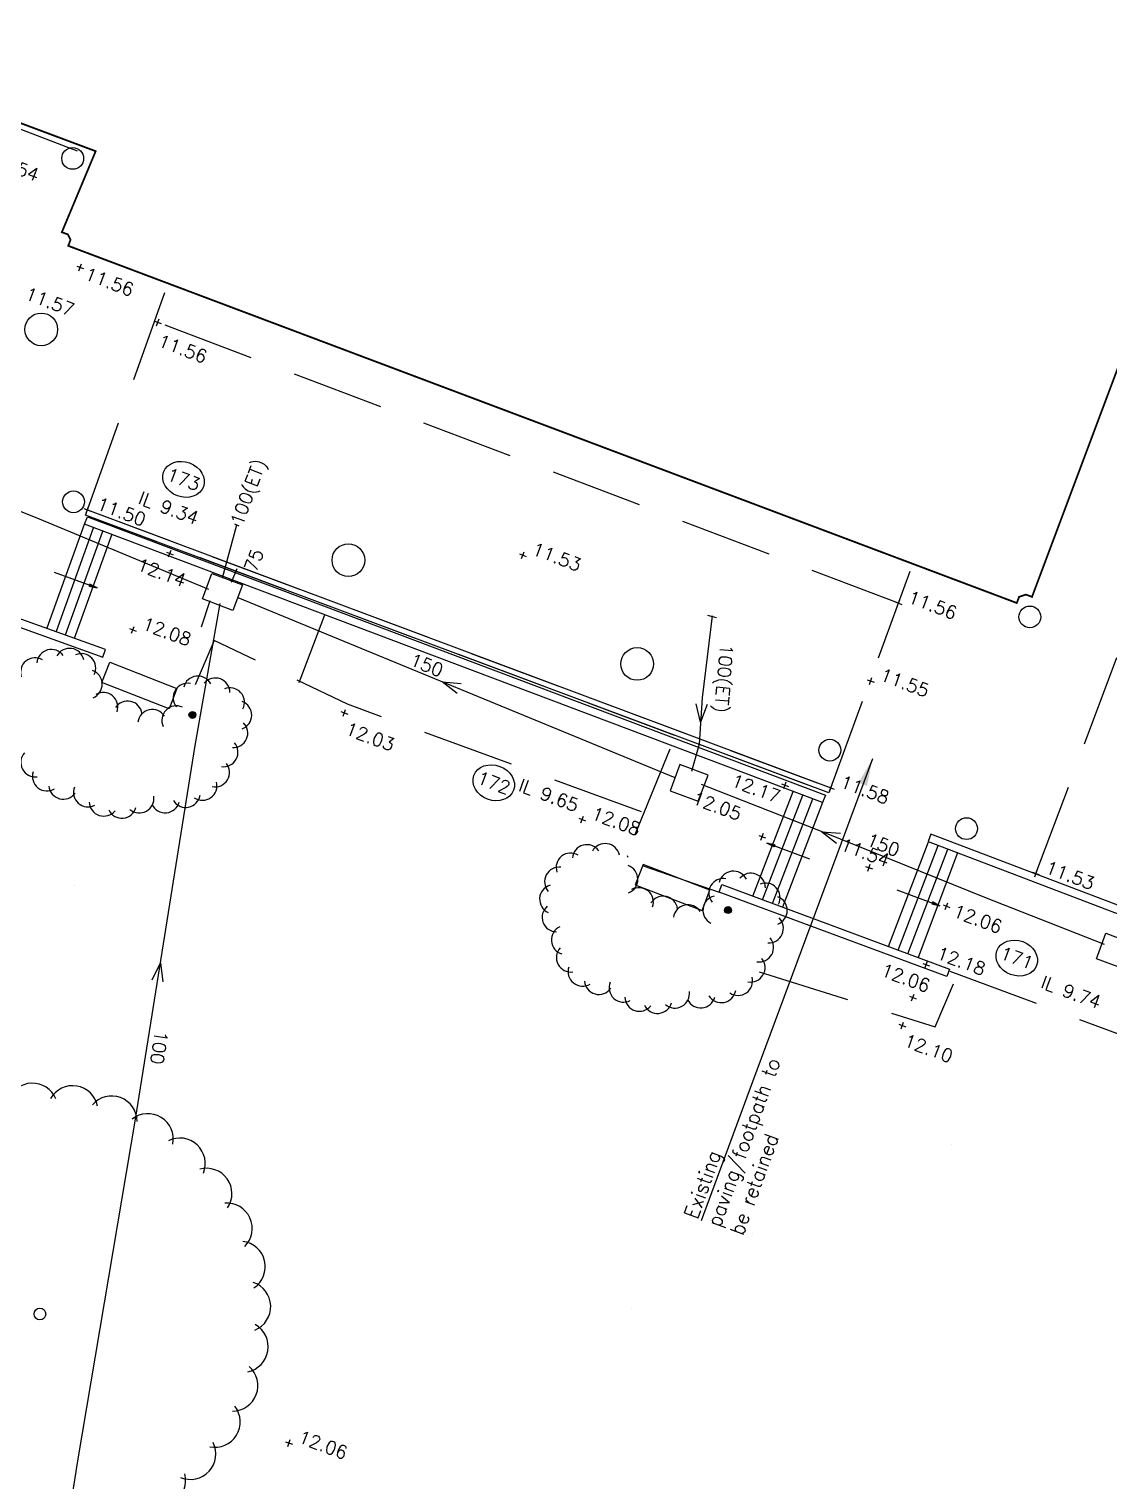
# Model space of a CAD drawing. Header units: millimetres. Extents: x 521005098 to 521837086, y 174609906 to 175681253.
# Drawn here: x 521360693 to 521390415, y 174760120 to 174800077 of the extents above; entities that cross this region are included whole.
import ezdxf
from ezdxf.enums import TextEntityAlignment as Align

# ---------------------------------------------------------------- set-up
doc = ezdxf.new("R2010")
doc.units = ezdxf.units.MM
doc.header["$LTSCALE"] = 200
doc.linetypes.add('layout$0$survey$0$DASHED', pattern=[19.05, 12.7, -6.35])
for name, color, linetype in [('layout$0$ED-FOUL', 3, 'Continuous'), ('layout$0$ED-STORM', 3, 'Continuous'), ('layout$0$GT0-35TXT', 3, 'Continuous'), ('layout$0$MA-VERT-TP-LINES', 191, 'Continuous'), ('layout$0$survey$0$BUILDING', 8, 'Continuous'), ('layout$0$survey$0$DETAIL', 8, 'Continuous'), ('layout$0$survey$0$LEVEL', 8, 'Continuous'), ('layout$0$survey$0$SERVICE', 8, 'Continuous'), ('layout$0$survey$0$STAIRS', 8, 'Continuous'), ('layout$0$survey$0$VEGETATION', 8, 'Continuous')]:
    doc.layers.add(name, color=color, linetype=linetype)
doc.styles.add('layout$0$GT1TO200', font='romans.shx', dxfattribs={"width": 0.95, "height": 400})
doc.styles.add('layout$0$GTANYHEIGHT', font='romans.shx', dxfattribs={"width": 0.95})
doc.styles.add('layout$0$ROMANS', font='Romans.shx')
doc.styles.add('layout$0$survey$0$ROMANS', font='Romans.shx')
doc.dimstyles.new('layout$0$NOTEARROW', dxfattribs={"dimscale": 250, "dimtxt": 2, "dimasz": 3, "dimexe": 1, "dimexo": 1, "dimgap": 1, "dimtad": 2, "dimtih": 1, "dimtoh": 1, "dimdec": 4, "dimzin": 0, "dimdsep": 46, "dimtxsty": 'layout$0$GTANYHEIGHT', "dimcen": 3.5, "dimclrd": 7, "dimclre": 7, "dimclrt": 3, "dimadec": 0, "dimazin": 0, "dimtfac": 1, "dimtdec": 4, "dimtofl": 0, "dimtmove": 0, "dimatfit": 3, "dimfxl": 1, "dimtolj": 1, "dimtzin": 0, "dimarcsym": 0})

# ---------------------------------------------------------------- blocks, each defined once
blk = doc.blocks.new('layout$0$S')
at = {"layer": 'layout$0$ED-STORM'}
blk.add_lwpolyline([(-0.5, 0.15), (0.001, 0), (-0.5, -0.151)], dxfattribs=at)
blk = doc.blocks.new('layout')
at = {"layer": 'layout$0$survey$0$VEGETATION', "linetype": 'Continuous'}
h = blk.add_hatch(color=256, dxfattribs=at)
edge = h.paths.add_edge_path()
edge.add_arc((521365190.5, 174781202.6), 95.5, 0, 360)
h = blk.add_hatch(color=256, dxfattribs=at)
edge = h.paths.add_edge_path()
edge.add_arc((521379931.6, 174775831.2), 95.5, 0, 360)
at = {"layer": 'layout$0$ED-FOUL'}
blk.add_lwpolyline([(521362029.5, 174796718.5), (521358639.1, 174798008.5), (521357271.3, 174798498.4), (521357158.6, 174798382.7)], dxfattribs=at)
blk.add_lwpolyline([(521362029.5, 174796718.5), (521358639.1, 174798008.5), (521357271.3, 174798498.4), (521357158.6, 174798382.7)], dxfattribs=at)
at = {"layer": 'layout$0$ED-STORM', "linetype": 'Continuous'}
blk.add_line((521366437, 174784429.4), (521378471.1, 174779476.3), dxfattribs=at)
at = {"layer": 'layout$0$ED-STORM'}
for points in [[(521365640.4, 174784652.5), (521360873.5, 174786630.4), (521354874.8, 174789026.6), (521348437.7, 174791599.7), (521346202.2, 174792483)], [(521366402.5, 174786423.9), (521366004.8, 174784968.1)], [(521366343.6, 174786459.1), (521366470.7, 174786407.2)], [(521366412.5, 174785224.7), (521366252, 174784845.3)], [(521365441.6, 174783621.7), (521365679.7, 174784346.1)], [(521360818.7, 174752892.8), (521362037.4, 174760669.7), (521363620.4, 174770076.7), (521365266.1, 174780364.3), (521365953.8, 174784267.3)], [(521379490.8, 174783931.4), (521379215.8, 174781673.3), (521379133.7, 174780399.6), (521378923.7, 174779648.8)], [(521379370.5, 174783942.9), (521379601.8, 174783880)], [(521378335.6, 174779116.2), (521379112.8, 174778823.7), (521379383.9, 174779543.9), (521378606.6, 174779836.5), (521378335.6, 174779116.2)], [(521390288.6, 174774887.6), (521386996.4, 174776179.5), (521382598, 174777952), (521379197.6, 174779288.9)]]:
    blk.add_lwpolyline(points, dxfattribs=at)
at = {"layer": 'layout$0$ED-STORM', "linetype": 'Continuous'}
blk.add_ellipse((521364944.4, 174787682.6), major_axis=(546.6, -203.5), ratio=0.8266745, dxfattribs=at)
at = {"layer": 'layout$0$ED-STORM'}
for centre in [(521373482, 174779333.1), (521387878.2, 174774509.7)]:
    blk.add_ellipse(centre, major_axis=(546.6, -203.5), ratio=0.8266745, dxfattribs=at)
at = {"layer": 'layout$0$MA-VERT-TP-LINES', "color": 191}
for p, q in [((521361945.8, 174776499.9, 11955), (521361945.8, 174776499.9)), ((521386093.5, 174769374.2, -4175), (521386093.5, 174769374.2, -16596)), ((521380603, 174766918.2, 12233), (521380603, 174766918.2)), ((521377282.3, 174764865.4, -4483), (521377282.3, 174764865.4, -16596))]:
    blk.add_line(p, q, dxfattribs=at)
at = {"layer": 'layout$0$survey$0$BUILDING', "linetype": 'Continuous', "const_width": 50, "flags": 128}
blk.add_lwpolyline([(521401283.3, 174792187.7), (521392312.1, 174795562.7), (521391332.7, 174793045.2), (521391497.8, 174792983.7), (521388297.3, 174784450.3), (521388128.6, 174784513.1), (521387941.6, 174784450.2), (521387878.8, 174784281.6), (521361772.8, 174794110.5), (521361835.6, 174794279.2), (521361764.2, 174794422.8), (521361595.5, 174794485.6), (521362527, 174796715.3), (521353601.1, 174800051.6)], dxfattribs=at)
at = {"layer": 'layout$0$survey$0$DETAIL', "linetype": 'layout$0$survey$0$DASHED', "flags": 128}
for points in [[(521362298.6, 174786843.1), (521364523, 174793075.1)], [(521384623, 174784277.1), (521364240, 174792005.8)], [(521388405.5, 174776837.7), (521393142, 174789467.9)], [(521382759.8, 174779194.7), (521385019.3, 174785358.2)], [(521368126.4, 174782089.7), (521368830.1, 174783955.9)], [(521365787.8, 174783253.7), (521365260.6, 174782027.6)], [(521377553.8, 174778536), (521369457.7, 174781495.6), (521365787.8, 174783253.7)], [(521378326.1, 174780255.5), (521377089.5, 174777222.2), (521379685.2, 174776325.9)], [(521380792.2, 174774127), (521385630.2, 174772621.6), (521386240.5, 174774045)], [(521386033.2, 174774148), (521397165.5, 174770019.3), (521398419, 174772763.2), (521396703.5, 174773429.1)]]:
    blk.add_lwpolyline(points, dxfattribs=at)
at = {"layer": 'layout$0$survey$0$DETAIL', "linetype": 'Continuous', "flags": 128}
for points in [[(521362246.1, 174786702.5), (521362298.6, 174786843.1), (521382759.8, 174779194.7), (521382707.3, 174779054.2)], [(521362298.7, 174786653.8), (521382611, 174778994.5), (521382533.3, 174778788.7), (521362221, 174786448)], [(521356854.4, 174785134.5), (521356780, 174784927.4), (521362724.2, 174782793.3), (521362798.5, 174783000.4)], [(521362914.3, 174782650.2), (521364762.3, 174781932.7), (521364545.1, 174781373.4), (521362697.1, 174782090.9)], [(521379429.3, 174776382.7), (521377591.1, 174777084.4), (521377377.1, 174776523.9), (521379215.3, 174775822.2)], [(521386025.9, 174774205.8), (521385949.3, 174773999.5), (521379685.2, 174776325.9), (521379761.8, 174776532.1)]]:
    blk.add_lwpolyline(points, close=True, dxfattribs=at)
blk.add_lwpolyline([(521396575.2, 174773714.9), (521385514, 174777921.9), (521385435.5, 174777716.4), (521396703.5, 174773429.1)], dxfattribs=at)
at = {"layer": 'layout$0$survey$0$LEVEL', "flags": 128}
for points in [[(521362005.9, 174793553.8), (521362193.3, 174793484)], [(521362064.7, 174793425.2), (521362134.5, 174793612.6)], [(521364146.3, 174792040.7), (521364333.7, 174791970.9)], [(521364205.1, 174791912.1), (521364274.9, 174792099.5)], [(521362204.9, 174786877.9), (521362392.3, 174786808.2)], [(521362263.7, 174786749.3), (521362333.5, 174786936.8)], [(521364472.8, 174785680.5), (521364660.2, 174785610.7)], [(521364531.6, 174785551.9), (521364601.4, 174785739.3)], [(521374187.8, 174785634.9), (521374375.3, 174785565.1)], [(521374246.7, 174785506.3), (521374316.4, 174785693.7)], [(521384588.1, 174784183.4), (521384657.9, 174784370.8)], [(521384529.3, 174784312), (521384716.7, 174784242.2)], [(521363456.5, 174783578.7), (521363643.9, 174783508.9)], [(521363515.3, 174783450.1), (521363585.1, 174783637.5)], [(521383764.3, 174782170.7), (521383951.7, 174782100.9)], [(521383823.1, 174782042.1), (521383892.9, 174782229.5)], [(521369276.4, 174781295.2), (521369463.8, 174781225.4)], [(521369335.2, 174781166.6), (521369405, 174781354)], [(521381405.5, 174779305.7), (521381592.9, 174779236)], [(521381464.3, 174779177.1), (521381534.1, 174779364.6)], [(521382666.1, 174779229.5), (521382853.6, 174779159.8)], [(521382725, 174779100.9), (521382794.7, 174779288.4)], [(521375821.3, 174778358.5), (521376008.8, 174778288.7)], [(521375880.1, 174778229.9), (521375949.9, 174778417.3)], [(521380837.1, 174777757.3), (521380906.9, 174777944.8)], [(521380778.3, 174777885.9), (521380965.7, 174777816.2)], [(521383716.2, 174777031.6), (521383903.6, 174776961.8)], [(521383775, 174776903), (521383844.8, 174777090.4)], [(521388311.7, 174776872.6), (521388499.2, 174776802.8)], [(521388370.6, 174776744), (521388440.3, 174776931.4)], [(521385847.7, 174775975.1), (521386035.1, 174775905.3)], [(521385906.5, 174775846.5), (521385976.3, 174776033.9)], [(521385291.3, 174774362.1), (521385478.7, 174774292.3)], [(521385350.1, 174774233.5), (521385419.9, 174774421)], [(521384925.2, 174773460), (521385112.6, 174773390.2)], [(521384984, 174773331.4), (521385053.8, 174773518.8)], [(521384693.7, 174772561), (521384763.5, 174772748.4)], [(521384634.9, 174772689.6), (521384822.3, 174772619.8)], [(521367754.5, 174761199.3), (521367941.9, 174761129.5)], [(521367813.3, 174761070.7), (521367883.1, 174761258.1)]]:
    blk.add_lwpolyline(points, dxfattribs=at)
at = {"layer": 'layout$0$survey$0$SERVICE', "linetype": 'layout$0$survey$0$DASHED', "flags": 128}
blk.add_lwpolyline([(521362246.1, 174786702.5), (521362298.6, 174786843.1), (521382759.8, 174779194.7), (521382707.3, 174779054.2)], close=True, dxfattribs=at)
at = {"layer": 'layout$0$survey$0$SERVICE', "linetype": 'Continuous', "flags": 128}
for points in [[(521365724.4, 174785094.9), (521366567.8, 174784780.8), (521366306.1, 174784078), (521365462.7, 174784392)], [(521390332.8, 174775191.6), (521391176.2, 174774877.5), (521390914.5, 174774174.7), (521390071.1, 174774488.7)]]:
    blk.add_lwpolyline(points, close=True, dxfattribs=at)
at = {"layer": 'layout$0$survey$0$STAIRS', "linetype": 'Continuous', "flags": 128}
for points in [[(521361195.5, 174783602), (521362221, 174786448)], [(521361445.7, 174783504.9), (521362471.3, 174786350.9)], [(521361696, 174783407.7), (521362721.6, 174786253.8)], [(521361946.3, 174783310.6), (521362971.9, 174786156.7)], [(521380610.7, 174776216.9), (521381719.3, 174779095.6)], [(521380882, 174776114.6), (521381990.6, 174778993.3)], [(521381153.4, 174776012.3), (521382262, 174778891)], [(521382533.3, 174778788.7), (521381433.6, 174775911.3)], [(521384349, 174774828.5), (521385450.7, 174777710.6)], [(521384615, 174774727), (521385716.7, 174777609)], [(521384881.1, 174774625.4), (521385982.7, 174777507.5)], [(521386248.8, 174777405.9), (521385159.6, 174774524.8)]]:
    blk.add_lwpolyline(points, dxfattribs=at)
at = {"layer": 'layout$0$survey$0$STAIRS', "flags": 128}
for points in [[(521361384.2, 174785132.3), (521362563.3, 174784695)], [(521362351, 174784756.2), (521362355.8, 174784745.2)], [(521362356.1, 174784769.4), (521362368, 174784742.2)], [(521362361.3, 174784782.5), (521362380.2, 174784739.3)], [(521362366.5, 174784795.7), (521362392.4, 174784736.3)], [(521362375.6, 174784799.7), (521362404.7, 174784733.4)], [(521362390.1, 174784791.6), (521362416.9, 174784730.4)], [(521362404.5, 174784783.6), (521362429, 174784727.5)], [(521362418.9, 174784775.6), (521362441.3, 174784724.5)], [(521362433.4, 174784767.5), (521362453.5, 174784721.6)], [(521362447.8, 174784759.4), (521362465.7, 174784718.6)], [(521362462.2, 174784751.4), (521362477.9, 174784715.7)], [(521362476.7, 174784743.3), (521362490.1, 174784712.7)], [(521362491.1, 174784735.3), (521362502.3, 174784709.8)], [(521362505.6, 174784727.2), (521362514.5, 174784706.8)], [(521362520, 174784719.1), (521362526.7, 174784703.9)], [(521362534.4, 174784711.1), (521362538.9, 174784700.9)], [(521382181, 174777230.3), (521381003, 174777670.7)], [(521381035.4, 174777664), (521381025.3, 174777659.2)], [(521381051.5, 174777660.6), (521381036.5, 174777653.4)], [(521381067.8, 174777657.3), (521381047.7, 174777647.7)], [(521381084, 174777653.9), (521381058.8, 174777641.9)], [(521381100.1, 174777650.6), (521381070, 174777636.2)], [(521381116.3, 174777647.2), (521381081.1, 174777630.4)], [(521381132.5, 174777643.9), (521381092.3, 174777624.7)], [(521381148.7, 174777640.5), (521381103.5, 174777618.9)], [(521381164.9, 174777637.2), (521381114.6, 174777613.2)], [(521381181.1, 174777633.8), (521381125.8, 174777607.4)], [(521381197.3, 174777630.5), (521381136.9, 174777601.7)], [(521381213.4, 174777627.1), (521381148.1, 174777595.9)], [(521381217.8, 174777618.1), (521381159.3, 174777590.2)], [(521381213.1, 174777604.8), (521381170.5, 174777584.4)], [(521381208.4, 174777591.4), (521381181.6, 174777578.7)], [(521381203.6, 174777578.1), (521381192.8, 174777572.9)], [(521384579.8, 174776388.2), (521385759, 174775950.9)], [(521385546.7, 174776012.1), (521385551.5, 174776001.1)], [(521385551.8, 174776025.3), (521385563.7, 174775998.2)], [(521385557, 174776038.5), (521385575.9, 174775995.2)], [(521385562.1, 174776051.7), (521385588.1, 174775992.3)], [(521385571.3, 174776055.6), (521385600.3, 174775989.3)], [(521385585.7, 174776047.6), (521385612.5, 174775986.3)], [(521385600.2, 174776039.5), (521385624.7, 174775983.4)], [(521385614.6, 174776031.5), (521385636.9, 174775980.5)], [(521385629, 174776023.4), (521385649.1, 174775977.5)], [(521385643.5, 174776015.4), (521385661.3, 174775974.5)], [(521385657.9, 174776007.3), (521385673.6, 174775971.6)], [(521385672.4, 174775999.3), (521385685.7, 174775968.7)], [(521385686.8, 174775991.2), (521385697.9, 174775965.7)], [(521385701.2, 174775983.2), (521385710.2, 174775962.7)], [(521385715.7, 174775975.1), (521385722.4, 174775959.8)], [(521385730.1, 174775967.1), (521385734.6, 174775956.8)]]:
    blk.add_lwpolyline(points, dxfattribs=at)
for points in [[(521362563.3, 174784695), (521362369.4, 174784803.2), (521362347.5, 174784747.2)], [(521381003, 174777670.7), (521381220.5, 174777625.7), (521381200.4, 174777568.9)], [(521385759, 174775950.9), (521385565, 174776059.1), (521385543.1, 174776003.1)]]:
    blk.add_lwpolyline(points, close=True, dxfattribs=at)
at = {"layer": 'layout$0$survey$0$VEGETATION', "linetype": 'Continuous', "flags": 128}
blk.add_lwpolyline([(521377183.1, 174777278.5, 0.0074998), (521377163.8, 174777319.1, 0.1989125)], format="xyb", dxfattribs=at)
at = {"layer": 'layout$0$survey$0$VEGETATION', "linetype": 'Continuous'}
for centre, radius in [((521361893.9, 174796515.8), 300), ((521361029.4, 174791811), 450), ((521361916.7, 174787067.2), 300), ((521369481.6, 174785458.9), 450), ((521388238.7, 174783897.5), 300), ((521377430.9, 174782603.7), 450), ((521365190.5, 174781202.6), 95.5), ((521382732.4, 174780232.2), 300), ((521386495.7, 174778072.2), 300), ((521379931.6, 174775831.2), 95.5), ((521360992, 174764715), 160)]:
    blk.add_circle(centre, radius, dxfattribs=at)
for centre, radius, start, end in [((521360859.3, 174782373.4), 400, 59.26009, 198.53182), ((521361306.6, 174782602.5), 400, 35.68982, 174.96155), ((521361808.3, 174782633.5), 400, 12.11956, 151.39129), ((521362130.4, 174782488.1), 400, 333.47564, 112.74737), ((521362308, 174782047.6), 400, 291.37083, 70.64256), ((521365061.1, 174781672.4), 400, 79.71289, 218.98462), ((521365339.2, 174781872.2), 400, 27.49314, 166.76487), ((521365820.1, 174781817.3), 400, 0.19386, 139.46559), ((521366222.2, 174781547.9), 400, 332.89458, 112.16631), ((521362736.3, 174781419.1), 400, 340.89524, 120.16697), ((521363405.3, 174781184.6), 400, 7.82691, 147.09864), ((521366420.8, 174781192.8), 400, 289.9082, 69.17993), ((521364083.8, 174780949.5), 400, 32.8133, 172.08503), ((521364748.2, 174781052), 400, 65.65132, 204.92305), ((521366314.3, 174780701.7), 400, 266.33794, 45.60967), ((521366043.8, 174780174.4), 400, 261.61995, 40.89168), ((521360865.9, 174779895.3), 400, 138.16963, 277.44136), ((521361186.2, 174779508), 400, 161.73989, 301.01162), ((521365809.8, 174779620.3), 400, 259.05772, 38.32945), ((521361634.7, 174779281.1), 400, 185.31015, 324.58188), ((521362315.1, 174779068.9), 400, 158.37848, 297.65021), ((521365466.4, 174779253.3), 400, 235.48746, 14.75919), ((521362749.5, 174778816.1), 400, 181.94874, 321.22047), ((521363729.6, 174778904.5), 400, 229.08927, 8.361), ((521364438.6, 174778908.5), 400, 205.63743, 344.90916), ((521365005, 174779054.2), 400, 211.9172, 351.18893), ((521363248.8, 174778758.1), 400, 205.519, 344.79073), ((521376047.8, 174777231.1), 400, 35.68982, 174.96155), ((521376549.4, 174777262.1), 400, 12.11956, 151.39129), ((521375600.4, 174777002.1), 400, 59.26009, 198.53182), ((521375281.9, 174776613.2), 400, 82.83035, 222.10208), ((521377049.2, 174776676.2), 400, 291.37083, 70.64256), ((521380080.3, 174776500.9), 400, 27.49314, 166.76487), ((521380561.2, 174776445.9), 400, 0.19386, 139.46559), ((521375145.5, 174776129.5), 400, 106.40061, 245.67234), ((521377477.5, 174776047.7), 400, 340.89524, 120.16697), ((521379802.2, 174776301), 400, 79.71289, 218.98462), ((521380963.3, 174776176.5), 400, 332.89458, 112.16631), ((521375213.9, 174775631.6), 400, 129.97087, 269.2426), ((521378146.4, 174775813.2), 400, 7.82691, 147.09864), ((521378824.9, 174775578.2), 400, 32.8133, 172.08503), ((521379639.7, 174775825.4), 400, 103.28316, 242.55489), ((521381162, 174775821.5), 400, 289.9082, 69.17993), ((521381055.4, 174775330.3), 400, 266.33794, 45.60967), ((521375468.3, 174775007), 400, 114.59937, 253.8711), ((521375607, 174774523.9), 400, 138.16963, 277.44136), ((521380785, 174774803), 400, 261.61995, 40.89168), ((521380550.9, 174774248.9), 400, 259.05772, 38.32945), ((521375927.3, 174774136.6), 400, 161.73989, 301.01162), ((521380207.6, 174773881.9), 400, 235.48746, 14.75919), ((521376375.8, 174773909.7), 400, 185.31015, 324.58188), ((521377056.3, 174773697.5), 400, 158.37848, 297.65021), ((521378470.7, 174773533.1), 400, 229.08927, 8.361), ((521379746.1, 174773682.8), 400, 211.9172, 351.18893), ((521377490.7, 174773444.7), 400, 181.94874, 321.22047), ((521377989.9, 174773386.7), 400, 205.519, 344.79073), ((521379179.7, 174773537.1), 400, 205.63743, 344.90916), ((521360787.1, 174770366.5), 700.3, 22.44109, 161.71282), ((521361893.6, 174770297.9), 700.3, 11.19109, 150.46282), ((521362965.4, 174770014.8), 700.3, 359.94109, 139.21282), ((521363961.5, 174769527.9), 700.3, 348.69109, 127.96282), ((521364843.4, 174768856.1), 700.3, 337.44109, 116.71282), ((521365577.3, 174768025.2), 700.3, 326.19109, 105.46282), ((521366135, 174767067.1), 700.3, 314.94109, 94.21282), ((521366495, 174766018.6), 700.3, 303.69109, 82.96282), ((521366643.6, 174764919.9), 700.3, 292.44109, 71.71282), ((521366575, 174763813.4), 700.3, 281.19109, 60.46282), ((521366291.8, 174762741.6), 700.3, 269.94109, 49.21282), ((521365805, 174761745.6), 700.3, 258.69109, 37.96282), ((521365133.2, 174760863.7), 700.3, 247.44109, 26.71282), ((521364302.3, 174760129.8), 700.3, 236.19109, 15.46282)]:
    blk.add_arc(centre, radius, start, end, dxfattribs=at)
at = {"layer": 'layout$0$ED-STORM', "linetype": 'Continuous'}
for p, xscale, yscale, zscale, rotation in [((521372064.6, 174782111.5), 1000.000000028014, 1000, 1000, 158.5338082612953), ((521379172.4, 174781000.1), 1000.000000004223, 1000.000000004223, 1000.000000004223, 266.0873931395274), ((521382508.6, 174777987.2), 1000.000000028014, 1000, 1000, 158.5338082612953), ((521364308.6, 174774378.7), 1000.000000002173, 1000.000000002173, 1000.000000002173, 80.4744728279942)]:
    blk.add_blockref('layout$0$S', p, dxfattribs=dict(at, xscale=xscale, yscale=yscale, zscale=zscale, rotation=rotation))
at = {"layer": 'layout$0$ED-STORM', "style": 'layout$0$ROMANS'}
for s, p in [('173', (521364944.4, 174787682.6)), ('172', (521373482, 174779333.1)), ('171', (521387878.2, 174774509.7))]:
    blk.add_text(s, height=360, rotation=339.57696, dxfattribs=at).set_placement(p, align=Align.MIDDLE_CENTER)
at = {"layer": 'layout$0$ED-STORM', "linetype": 'Continuous', "style": 'layout$0$ROMANS'}
for s, rotation, p in [('100(ET)', 69.57697, (521366661.4, 174786342)), ('IL 9.34', 339.57696, (521363631.8, 174786921.3)), ('75', 69.57697, (521367046.1, 174785068.1)), ('150', 338.67123, (521371101.4, 174782472.6)), ('100(ET)', 265.14443, (521379610.5, 174783170.3)), ('IL 9.65', 339.57696, (521374092.6, 174779018.8)), ('150', 338.67123, (521383667.9, 174777524.5)), ('IL 9.74', 339.57696, (521388468.2, 174773598.8)), ('100', 261.39057, (521364058.6, 174772546.5))]:
    blk.add_text(s, height=360, rotation=rotation, dxfattribs=at).set_placement(p, align=Align.BOTTOM_LEFT)
at = {"layer": 'layout$0$GT0-35TXT', "insert": (521378709.9, 174767441.1), "char_height": 400, "width": 5609.488, "attachment_point": 1, "rotation": 70, "style": 'layout$0$GT1TO200'}
blk.add_mtext('Existing paving/footpath to be retained', dxfattribs=at)
at = {"layer": 'layout$0$survey$0$LEVEL', "style": 'layout$0$survey$0$ROMANS'}
for s, p in [('11.54', (521359580.6, 174796352.6)), ('11.56', (521362191.7, 174793193.1)), ('11.57', (521360549.5, 174792648.1)), ('11.56', (521364209.5, 174791350.9)), ('11.50', (521362520.9, 174786867)), ('11.53', (521374503.9, 174785623.9)), ('12.14', (521363625.6, 174785194.7)), ('11.56', (521384845.3, 174784301)), ('12.08', (521363772.5, 174783567.7)), ('11.55', (521384080.3, 174782159.8)), ('12.03', (521369365.7, 174780675.4)), ('12.17', (521379985, 174779250.8)), ('11.58', (521382982.2, 174779218.6)), ('12.05', (521378914.9, 174778767.5)), ('12.08', (521376137.4, 174778347.5)), ('11.54', (521382991.3, 174777489.2)), ('11.53', (521388627.8, 174776861.6)), ('12.06', (521386090.3, 174775660.6)), ('12.18', (521385634.9, 174774501.3)), ('12.06', (521384108.5, 174774037.9)), ('12.10', (521384734.8, 174772098.2)), ('12.06', (521368070.5, 174761188.3))]:
    blk.add_text(s, height=360, rotation=339.57696, dxfattribs=at).set_placement(p)
at = {"layer": 'layout$0$GT0-35TXT'}
blk.add_leader([(521383903.6, 174779993.1), (521380606.2, 174771107.3), (521379193.9, 174767277.8)], dimstyle='layout$0$NOTEARROW', dxfattribs=at)

msp = doc.modelspace()

# ---------------------------------------------------------------- block references
msp.add_blockref('layout', (0, 0))

doc.saveas('drawing.dxf')
